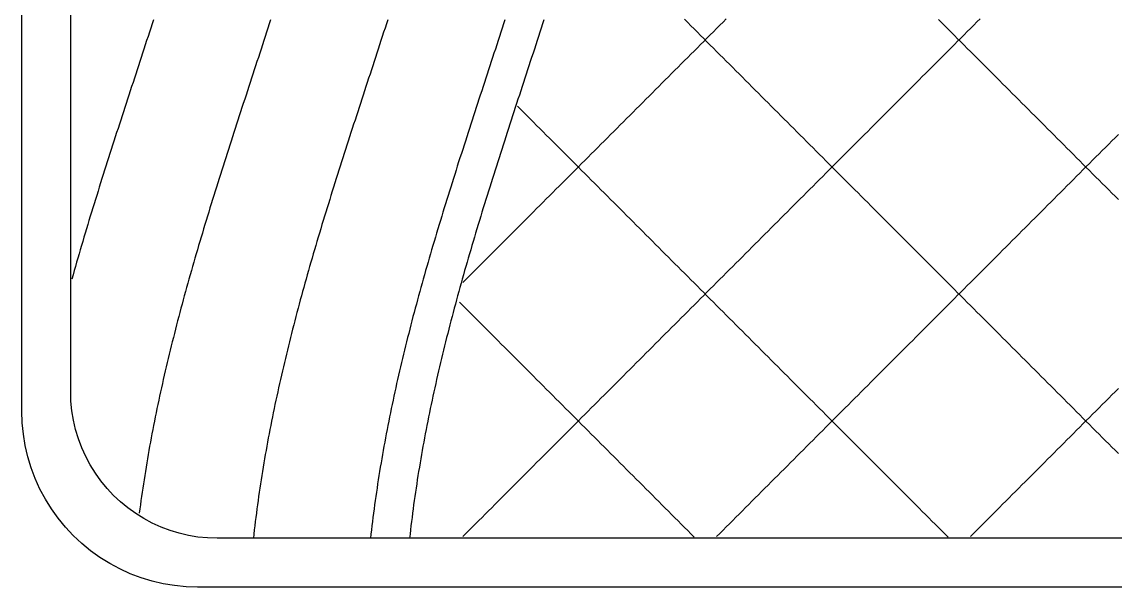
# Model space of a CAD drawing. Header units: millimetres. Extents: x 8 to 232, y 8 to 232.
# Drawn here: x 8 to 120, y 8 to 65.9 of the extents above; entities that cross this region are included whole.
import ezdxf

# ---------------------------------------------------------------- set-up
doc = ezdxf.new("R2010")
doc.units = ezdxf.units.MM
doc.layers.add('STUDY_GUIDES', color=7, linetype='Continuous')

msp = doc.modelspace()

# ---------------------------------------------------------------- linework, layer by layer
at = {"layer": 'STUDY_GUIDES'}
for points in [[(214, 8), (26, 8), (24.8227, 8.0385), (23.6505, 8.154), (22.4884, 8.3459), (21.3413, 8.6133), (20.2141, 8.9553), (19.1117, 9.3702), (18.0388, 9.8563), (17, 10.4115), (15.9997, 11.0335), (15.0423, 11.7196), (14.1318, 12.4669), (13.2721, 13.2721), (12.4669, 14.1318), (11.7196, 15.0423), (11.0335, 15.9997), (10.4115, 17), (9.8563, 18.0388), (9.3702, 19.1117), (8.9553, 20.2141), (8.6133, 21.3413), (8.3459, 22.4884), (8.154, 23.6505), (8.0385, 24.8227), (8, 26), (8, 214)], [(212, 13), (28, 13), (27.019, 13.0321), (26.0421, 13.1283), (25.0736, 13.2882), (24.1177, 13.5111), (23.1784, 13.796), (22.2597, 14.1418), (21.3657, 14.5469), (20.5, 15.0096), (19.6664, 15.528), (18.8686, 16.0997), (18.1098, 16.7224), (17.3934, 17.3934), (16.7224, 18.1098), (16.0997, 18.8686), (15.528, 19.6664), (15.0096, 20.5), (14.5469, 21.3657), (14.1418, 22.2597), (13.796, 23.1784), (13.5111, 24.1177), (13.2882, 25.0736), (13.1283, 26.0421), (13.0321, 27.019), (13, 28), (13, 212)], [(53.1662, 13.1662), (53.4954, 13.4954), (53.8246, 13.8246), (54.1538, 14.1538), (54.4831, 14.4831), (54.8123, 14.8123), (55.1415, 15.1415), (55.4708, 15.4708), (55.8, 15.8), (56.1292, 16.1292), (56.4585, 16.4585), (56.7877, 16.7877), (57.1169, 17.1169), (57.4462, 17.4462), (57.7754, 17.7754), (58.1046, 18.1046), (58.4338, 18.4338), (58.7631, 18.7631), (59.0923, 19.0923), (59.4215, 19.4215), (59.7508, 19.7508), (60.08, 20.08), (60.4092, 20.4092), (60.7385, 20.7385), (61.0677, 21.0677), (61.3969, 21.3969), (61.7262, 21.7262), (62.0554, 22.0554), (62.3846, 22.3846), (62.7138, 22.7138), (63.0431, 23.0431), (63.3723, 23.3723), (63.7015, 23.7015), (64.0308, 24.0308), (64.36, 24.36), (64.6892, 24.6892), (65.0185, 25.0185), (65.3477, 25.3477), (65.6769, 25.6769), (66.0062, 26.0062), (66.3354, 26.3354), (66.6646, 26.6646), (66.9938, 26.9938), (67.3231, 27.3231), (67.6523, 27.6523), (67.9815, 27.9815), (68.3108, 28.3108), (68.64, 28.64), (68.9692, 28.9692), (69.2985, 29.2985), (69.6277, 29.6277), (69.9569, 29.9569), (70.2862, 30.2862), (70.6154, 30.6154), (70.9446, 30.9446), (71.2738, 31.2738), (71.6031, 31.6031), (71.9323, 31.9323), (72.2615, 32.2615), (72.5908, 32.5908), (72.92, 32.92), (73.2492, 33.2492), (73.5785, 33.5785), (73.9077, 33.9077), (74.2369, 34.2369), (74.5662, 34.5662), (74.8954, 34.8954), (75.2246, 35.2246), (75.5538, 35.5538), (75.8831, 35.8831), (76.2123, 36.2123), (76.5415, 36.5415), (76.8708, 36.8708), (77.2, 37.2), (77.5292, 37.5292), (77.8585, 37.8585), (78.1877, 38.1877), (78.5169, 38.5169), (78.8462, 38.8462), (79.1754, 39.1754), (79.5046, 39.5046), (79.8338, 39.8338), (80.1631, 40.1631), (80.4923, 40.4923), (80.8215, 40.8215), (81.1508, 41.1508), (81.48, 41.48), (81.8092, 41.8092), (82.1385, 42.1385), (82.4677, 42.4677), (82.7969, 42.7969), (83.1262, 43.1262), (83.4554, 43.4554), (83.7846, 43.7846), (84.1138, 44.1138), (84.4431, 44.4431), (84.7723, 44.7723), (85.1015, 45.1015), (85.4308, 45.4308), (85.76, 45.76), (86.0892, 46.0892), (86.4185, 46.4185), (86.7477, 46.7477), (87.0769, 47.0769), (87.4062, 47.4062), (87.7354, 47.7354), (88.0646, 48.0646), (88.3938, 48.3938), (88.7231, 48.7231), (89.0523, 49.0523), (89.3815, 49.3815), (89.7108, 49.7108), (90.04, 50.04), (90.3692, 50.3692), (90.6985, 50.6985), (91.0277, 51.0277), (91.3569, 51.3569), (91.6862, 51.6862), (92.0154, 52.0154), (92.3446, 52.3446), (92.6738, 52.6738), (93.0031, 53.0031), (93.3323, 53.3323), (93.6615, 53.6615), (93.9908, 53.9908), (94.32, 54.32), (94.6492, 54.6492), (94.9785, 54.9785), (95.3077, 55.3077), (95.6369, 55.6369), (95.9662, 55.9662), (96.2954, 56.2954), (96.6246, 56.6246), (96.9538, 56.9538), (97.2831, 57.2831), (97.6123, 57.6123), (97.9415, 57.9415), (98.2708, 58.2708), (98.6, 58.6), (98.9292, 58.9292), (99.2585, 59.2585), (99.5877, 59.5877), (99.9169, 59.9169), (100.2462, 60.2462), (100.5754, 60.5754), (100.9046, 60.9046), (101.2338, 61.2338), (101.5631, 61.5631), (101.8923, 61.8923), (102.2215, 62.2215), (102.5508, 62.5508), (102.88, 62.88), (103.2092, 63.2092), (103.5385, 63.5385), (103.8677, 63.8677), (104.1969, 64.1969), (104.5262, 64.5262), (104.8554, 64.8554), (105.1846, 65.1846), (105.5138, 65.5138), (105.8431, 65.8431), (106.1723, 66.1723)], [(53.1662, 39.1662), (53.4954, 39.4954), (53.8246, 39.8246), (54.1538, 40.1538), (54.4831, 40.4831), (54.8123, 40.8123), (55.1415, 41.1415), (55.4708, 41.4708), (55.8, 41.8), (56.1292, 42.1292), (56.4585, 42.4585), (56.7877, 42.7877), (57.1169, 43.1169), (57.4462, 43.4462), (57.7754, 43.7754), (58.1046, 44.1046), (58.4338, 44.4338), (58.7631, 44.7631), (59.0923, 45.0923), (59.4215, 45.4215), (59.7508, 45.7508), (60.08, 46.08), (60.4092, 46.4092), (60.7385, 46.7385), (61.0677, 47.0677), (61.3969, 47.3969), (61.7262, 47.7262), (62.0554, 48.0554), (62.3846, 48.3846), (62.7138, 48.7138), (63.0431, 49.0431), (63.3723, 49.3723), (63.7015, 49.7015), (64.0308, 50.0308), (64.36, 50.36), (64.6892, 50.6892), (65.0185, 51.0185), (65.3477, 51.3477), (65.6769, 51.6769), (66.0062, 52.0062), (66.3354, 52.3354), (66.6646, 52.6646), (66.9938, 52.9938), (67.3231, 53.3231), (67.6523, 53.6523), (67.9815, 53.9815), (68.3108, 54.3108), (68.64, 54.64), (68.9692, 54.9692), (69.2985, 55.2985), (69.6277, 55.6277), (69.9569, 55.9569), (70.2862, 56.2862), (70.6154, 56.6154), (70.9446, 56.9446), (71.2738, 57.2738), (71.6031, 57.6031), (71.9323, 57.9323), (72.2615, 58.2615), (72.5908, 58.5908), (72.92, 58.92), (73.2492, 59.2492), (73.5785, 59.5785), (73.9077, 59.9077), (74.2369, 60.2369), (74.5662, 60.5662), (74.8954, 60.8954), (75.2246, 61.2246), (75.5538, 61.5538), (75.8831, 61.8831), (76.2123, 62.2123), (76.5415, 62.5415), (76.8708, 62.8708), (77.2, 63.2), (77.5292, 63.5292), (77.8585, 63.8585), (78.1877, 64.1877), (78.5169, 64.5169), (78.8462, 64.8462), (79.1754, 65.1754), (79.5046, 65.5046), (79.8338, 65.8338), (80.1631, 66.1631)], [(75.8831, 66.1169), (76.2123, 65.7877), (76.5415, 65.4585), (76.8708, 65.1292), (77.2, 64.8), (77.5292, 64.4708), (77.8585, 64.1415), (78.1877, 63.8123), (78.5169, 63.4831), (78.8462, 63.1538), (79.1754, 62.8246), (79.5046, 62.4954), (79.8338, 62.1662), (80.1631, 61.8369), (80.4923, 61.5077), (80.8215, 61.1785), (81.1508, 60.8492), (81.48, 60.52), (81.8092, 60.1908), (82.1385, 59.8615), (82.4677, 59.5323), (82.7969, 59.2031), (83.1262, 58.8738), (83.4554, 58.5446), (83.7846, 58.2154), (84.1138, 57.8862), (84.4431, 57.5569), (84.7723, 57.2277), (85.1015, 56.8985), (85.4308, 56.5692), (85.76, 56.24), (86.0892, 55.9108), (86.4185, 55.5815), (86.7477, 55.2523), (87.0769, 54.9231), (87.4062, 54.5938), (87.7354, 54.2646), (88.0646, 53.9354), (88.3938, 53.6062), (88.7231, 53.2769), (89.0523, 52.9477), (89.3815, 52.6185), (89.7108, 52.2892), (90.04, 51.96), (90.3692, 51.6308), (90.6985, 51.3015), (91.0277, 50.9723), (91.3569, 50.6431), (91.6862, 50.3138), (92.0154, 49.9846), (92.3446, 49.6554), (92.6738, 49.3262), (93.0031, 48.9969), (93.3323, 48.6677), (93.6615, 48.3385), (93.9908, 48.0092), (94.32, 47.68), (94.6492, 47.3508), (94.9785, 47.0215), (95.3077, 46.6923), (95.6369, 46.3631), (95.9662, 46.0338), (96.2954, 45.7046), (96.6246, 45.3754), (96.9538, 45.0462), (97.2831, 44.7169), (97.6123, 44.3877), (97.9415, 44.0585), (98.2708, 43.7292), (98.6, 43.4), (98.9292, 43.0708), (99.2585, 42.7415), (99.5877, 42.4123), (99.9169, 42.0831), (100.2462, 41.7538), (100.5754, 41.4246), (100.9046, 41.0954), (101.2338, 40.7662), (101.5631, 40.4369), (101.8923, 40.1077), (102.2215, 39.7785), (102.5508, 39.4492), (102.88, 39.12), (103.2092, 38.7908), (103.5385, 38.4615), (103.8677, 38.1323), (104.1969, 37.8031), (104.5262, 37.4738), (104.8554, 37.1446), (105.1846, 36.8154), (105.5138, 36.4862), (105.8431, 36.1569), (106.1723, 35.8277), (106.5015, 35.4985), (106.8308, 35.1692), (107.16, 34.84), (107.4892, 34.5108), (107.8185, 34.1815), (108.1477, 33.8523), (108.4769, 33.5231), (108.8062, 33.1938), (109.1354, 32.8646), (109.4646, 32.5354), (109.7938, 32.2062), (110.1231, 31.8769), (110.4523, 31.5477), (110.7815, 31.2185), (111.1108, 30.8892), (111.44, 30.56), (111.7692, 30.2308), (112.0985, 29.9015), (112.4277, 29.5723), (112.7569, 29.2431), (113.0862, 28.9138), (113.4154, 28.5846), (113.7446, 28.2554), (114.0738, 27.9262), (114.4031, 27.5969), (114.7323, 27.2677), (115.0615, 26.9385), (115.3908, 26.6092), (115.72, 26.28), (116.0492, 25.9508), (116.3785, 25.6215), (116.7077, 25.2923), (117.0369, 24.9631), (117.3662, 24.6338), (117.6954, 24.3046), (118.0246, 23.9754), (118.3538, 23.6462), (118.6831, 23.3169), (119.0123, 22.9877), (119.3415, 22.6585), (119.6708, 22.3292), (120, 22), (120.3292, 21.6708)], [(101.8923, 66.1077), (102.2215, 65.7785), (102.5508, 65.4492), (102.88, 65.12), (103.2092, 64.7908), (103.5385, 64.4615), (103.8677, 64.1323), (104.1969, 63.8031), (104.5262, 63.4738), (104.8554, 63.1446), (105.1846, 62.8154), (105.5138, 62.4862), (105.8431, 62.1569), (106.1723, 61.8277), (106.5015, 61.4985), (106.8308, 61.1692), (107.16, 60.84), (107.4892, 60.5108), (107.8185, 60.1815), (108.1477, 59.8523), (108.4769, 59.5231), (108.8062, 59.1938), (109.1354, 58.8646), (109.4646, 58.5354), (109.7938, 58.2062), (110.1231, 57.8769), (110.4523, 57.5477), (110.7815, 57.2185), (111.1108, 56.8892), (111.44, 56.56), (111.7692, 56.2308), (112.0985, 55.9015), (112.4277, 55.5723), (112.7569, 55.2431), (113.0862, 54.9138), (113.4154, 54.5846), (113.7446, 54.2554), (114.0738, 53.9262), (114.4031, 53.5969), (114.7323, 53.2677), (115.0615, 52.9385), (115.3908, 52.6092), (115.72, 52.28), (116.0492, 51.9508), (116.3785, 51.6215), (116.7077, 51.2923), (117.0369, 50.9631), (117.3662, 50.6338), (117.6954, 50.3046), (118.0246, 49.9754), (118.3538, 49.6462), (118.6831, 49.3169), (119.0123, 48.9877), (119.3415, 48.6585), (119.6708, 48.3292), (120, 48), (120.3292, 47.6708)], [(21.4787, 66.072), (21.3403, 65.644), (21.2016, 65.216), (21.0628, 64.788), (20.9237, 64.36), (20.7845, 63.932), (20.6451, 63.504), (20.5055, 63.076), (20.3659, 62.648), (20.2261, 62.22), (20.0862, 61.792), (19.9463, 61.364), (19.8063, 60.936), (19.6662, 60.508), (19.5262, 60.08), (19.3861, 59.652), (19.2461, 59.224), (19.1061, 58.796), (18.9661, 58.368), (18.8262, 57.94), (18.6864, 57.512), (18.5467, 57.084), (18.4071, 56.656), (18.2676, 56.228), (18.1283, 55.8), (17.9892, 55.372), (17.8503, 54.944), (17.7115, 54.516), (17.573, 54.088), (17.4348, 53.66), (17.2967, 53.232), (17.159, 52.804), (17.0216, 52.376), (16.8845, 51.948), (16.7477, 51.52), (16.6112, 51.092), (16.4751, 50.664), (16.3394, 50.236), (16.2041, 49.808), (16.0692, 49.38), (15.9347, 48.952), (15.8007, 48.524), (15.6672, 48.096), (15.5341, 47.668), (15.4015, 47.24), (15.2695, 46.812), (15.1379, 46.384), (15.007, 45.956), (14.8765, 45.528), (14.7467, 45.1), (14.6175, 44.672), (14.4888, 44.244), (14.3608, 43.816), (14.2335, 43.388), (14.1068, 42.96), (13.9808, 42.532), (13.8555, 42.104), (13.7309, 41.676), (13.607, 41.248), (13.4838, 40.82), (13.3614, 40.392), (13.2398, 39.964), (13.119, 39.536)], [(33.4787, 66.072), (33.3403, 65.644), (33.2016, 65.216), (33.0628, 64.788), (32.9237, 64.36), (32.7845, 63.932), (32.6451, 63.504), (32.5055, 63.076), (32.3659, 62.648), (32.2261, 62.22), (32.0862, 61.792), (31.9463, 61.364), (31.8063, 60.936), (31.6662, 60.508), (31.5262, 60.08), (31.3861, 59.652), (31.2461, 59.224), (31.1061, 58.796), (30.9661, 58.368), (30.8262, 57.94), (30.6864, 57.512), (30.5467, 57.084), (30.4071, 56.656), (30.2676, 56.228), (30.1283, 55.8), (29.9892, 55.372), (29.8503, 54.944), (29.7115, 54.516), (29.573, 54.088), (29.4348, 53.66), (29.2967, 53.232), (29.159, 52.804), (29.0216, 52.376), (28.8845, 51.948), (28.7477, 51.52), (28.6112, 51.092), (28.4751, 50.664), (28.3394, 50.236), (28.2041, 49.808), (28.0692, 49.38), (27.9347, 48.952), (27.8007, 48.524), (27.6672, 48.096), (27.5341, 47.668), (27.4015, 47.24), (27.2695, 46.812), (27.1379, 46.384), (27.007, 45.956), (26.8765, 45.528), (26.7467, 45.1), (26.6175, 44.672), (26.4888, 44.244), (26.3608, 43.816), (26.2335, 43.388), (26.1068, 42.96), (25.9808, 42.532), (25.8555, 42.104), (25.7309, 41.676), (25.607, 41.248), (25.4838, 40.82), (25.3614, 40.392), (25.2398, 39.964), (25.119, 39.536), (24.9989, 39.108), (24.8797, 38.68), (24.7613, 38.252), (24.6438, 37.824), (24.5271, 37.396), (24.4113, 36.968), (24.2964, 36.54), (24.1824, 36.112), (24.0693, 35.684), (23.9571, 35.256), (23.8459, 34.828), (23.7357, 34.4), (23.6264, 33.972), (23.5181, 33.544), (23.4108, 33.116), (23.3045, 32.688), (23.1993, 32.26), (23.0951, 31.832), (22.9919, 31.404), (22.8899, 30.976), (22.7889, 30.548), (22.689, 30.12), (22.5902, 29.692), (22.4925, 29.264), (22.396, 28.836), (22.3006, 28.408), (22.2063, 27.98), (22.1132, 27.552), (22.0213, 27.124), (21.9306, 26.696), (21.8411, 26.268), (21.7528, 25.84), (21.6657, 25.412), (21.5799, 24.984), (21.4953, 24.556), (21.412, 24.128), (21.3299, 23.7), (21.2491, 23.272), (21.1696, 22.844), (21.0914, 22.416), (21.0145, 21.988), (20.9389, 21.56), (20.8646, 21.132), (20.7917, 20.704), (20.7201, 20.276), (20.6499, 19.848), (20.581, 19.42), (20.5135, 18.992), (20.4474, 18.564), (20.3827, 18.136), (20.3194, 17.708), (20.2574, 17.28), (20.1969, 16.852), (20.1378, 16.424), (20.0801, 15.996), (20.0239, 15.568)], [(45.4787, 66.072), (45.3403, 65.644), (45.2016, 65.216), (45.0628, 64.788), (44.9237, 64.36), (44.7845, 63.932), (44.6451, 63.504), (44.5055, 63.076), (44.3659, 62.648), (44.2261, 62.22), (44.0862, 61.792), (43.9463, 61.364), (43.8063, 60.936), (43.6662, 60.508), (43.5262, 60.08), (43.3861, 59.652), (43.2461, 59.224), (43.1061, 58.796), (42.9661, 58.368), (42.8262, 57.94), (42.6864, 57.512), (42.5467, 57.084), (42.4071, 56.656), (42.2676, 56.228), (42.1283, 55.8), (41.9892, 55.372), (41.8503, 54.944), (41.7115, 54.516), (41.573, 54.088), (41.4348, 53.66), (41.2967, 53.232), (41.159, 52.804), (41.0216, 52.376), (40.8845, 51.948), (40.7477, 51.52), (40.6112, 51.092), (40.4751, 50.664), (40.3394, 50.236), (40.2041, 49.808), (40.0692, 49.38), (39.9347, 48.952), (39.8007, 48.524), (39.6672, 48.096), (39.5341, 47.668), (39.4015, 47.24), (39.2695, 46.812), (39.1379, 46.384), (39.007, 45.956), (38.8765, 45.528), (38.7467, 45.1), (38.6175, 44.672), (38.4888, 44.244), (38.3608, 43.816), (38.2335, 43.388), (38.1068, 42.96), (37.9808, 42.532), (37.8555, 42.104), (37.7309, 41.676), (37.607, 41.248), (37.4838, 40.82), (37.3614, 40.392), (37.2398, 39.964), (37.119, 39.536), (36.9989, 39.108), (36.8797, 38.68), (36.7613, 38.252), (36.6438, 37.824), (36.5271, 37.396), (36.4113, 36.968), (36.2964, 36.54), (36.1824, 36.112), (36.0693, 35.684), (35.9571, 35.256), (35.8459, 34.828), (35.7357, 34.4), (35.6264, 33.972), (35.5181, 33.544), (35.4108, 33.116), (35.3045, 32.688), (35.1993, 32.26), (35.0951, 31.832), (34.9919, 31.404), (34.8899, 30.976), (34.7889, 30.548), (34.689, 30.12), (34.5902, 29.692), (34.4925, 29.264), (34.396, 28.836), (34.3006, 28.408), (34.2063, 27.98), (34.1132, 27.552), (34.0213, 27.124), (33.9306, 26.696), (33.8411, 26.268), (33.7528, 25.84), (33.6657, 25.412), (33.5799, 24.984), (33.4953, 24.556), (33.412, 24.128), (33.3299, 23.7), (33.2491, 23.272), (33.1696, 22.844), (33.0914, 22.416), (33.0145, 21.988), (32.9389, 21.56), (32.8646, 21.132), (32.7917, 20.704), (32.7201, 20.276), (32.6499, 19.848), (32.581, 19.42), (32.5135, 18.992), (32.4474, 18.564), (32.3827, 18.136), (32.3194, 17.708), (32.2574, 17.28), (32.1969, 16.852), (32.1378, 16.424), (32.0801, 15.996), (32.0239, 15.568), (31.9691, 15.14), (31.9158, 14.712), (31.8639, 14.284), (31.8134, 13.856), (31.7645, 13.428), (31.717, 13)], [(57.4787, 66.072), (57.3403, 65.644), (57.2016, 65.216), (57.0628, 64.788), (56.9237, 64.36), (56.7845, 63.932), (56.6451, 63.504), (56.5055, 63.076), (56.3659, 62.648), (56.2261, 62.22), (56.0862, 61.792), (55.9463, 61.364), (55.8063, 60.936), (55.6662, 60.508), (55.5262, 60.08), (55.3861, 59.652), (55.2461, 59.224), (55.1061, 58.796), (54.9661, 58.368), (54.8262, 57.94), (54.6864, 57.512), (54.5467, 57.084), (54.4071, 56.656), (54.2676, 56.228), (54.1283, 55.8), (53.9892, 55.372), (53.8503, 54.944), (53.7115, 54.516), (53.573, 54.088), (53.4348, 53.66), (53.2967, 53.232), (53.159, 52.804), (53.0216, 52.376), (52.8845, 51.948), (52.7477, 51.52), (52.6112, 51.092), (52.4751, 50.664), (52.3394, 50.236), (52.2041, 49.808), (52.0692, 49.38), (51.9347, 48.952), (51.8007, 48.524), (51.6672, 48.096), (51.5341, 47.668), (51.4015, 47.24), (51.2695, 46.812), (51.1379, 46.384), (51.007, 45.956), (50.8765, 45.528), (50.7467, 45.1), (50.6175, 44.672), (50.4888, 44.244), (50.3608, 43.816), (50.2335, 43.388), (50.1068, 42.96), (49.9808, 42.532), (49.8555, 42.104), (49.7309, 41.676), (49.607, 41.248), (49.4838, 40.82), (49.3614, 40.392), (49.2398, 39.964), (49.119, 39.536), (48.9989, 39.108), (48.8797, 38.68), (48.7613, 38.252), (48.6438, 37.824), (48.5271, 37.396), (48.4113, 36.968), (48.2964, 36.54), (48.1824, 36.112), (48.0693, 35.684), (47.9571, 35.256), (47.8459, 34.828), (47.7357, 34.4), (47.6264, 33.972), (47.5181, 33.544), (47.4108, 33.116), (47.3045, 32.688), (47.1993, 32.26), (47.0951, 31.832), (46.9919, 31.404), (46.8899, 30.976), (46.7889, 30.548), (46.689, 30.12), (46.5902, 29.692), (46.4925, 29.264), (46.396, 28.836), (46.3006, 28.408), (46.2063, 27.98), (46.1132, 27.552), (46.0213, 27.124), (45.9306, 26.696), (45.8411, 26.268), (45.7528, 25.84), (45.6657, 25.412), (45.5799, 24.984), (45.4953, 24.556), (45.412, 24.128), (45.3299, 23.7), (45.2491, 23.272), (45.1696, 22.844), (45.0914, 22.416), (45.0145, 21.988), (44.9389, 21.56), (44.8646, 21.132), (44.7917, 20.704), (44.7201, 20.276), (44.6499, 19.848), (44.581, 19.42), (44.5135, 18.992), (44.4474, 18.564), (44.3827, 18.136), (44.3194, 17.708), (44.2574, 17.28), (44.1969, 16.852), (44.1378, 16.424), (44.0801, 15.996), (44.0239, 15.568), (43.9691, 15.14), (43.9158, 14.712), (43.8639, 14.284), (43.8134, 13.856), (43.7645, 13.428), (43.717, 13)], [(61.4787, 66.072), (61.3403, 65.644), (61.2016, 65.216), (61.0628, 64.788), (60.9237, 64.36), (60.7845, 63.932), (60.6451, 63.504), (60.5055, 63.076), (60.3659, 62.648), (60.2261, 62.22), (60.0862, 61.792), (59.9463, 61.364), (59.8063, 60.936), (59.6662, 60.508), (59.5262, 60.08), (59.3861, 59.652), (59.2461, 59.224), (59.1061, 58.796), (58.9661, 58.368), (58.8262, 57.94), (58.6864, 57.512), (58.5467, 57.084), (58.4071, 56.656), (58.2676, 56.228), (58.1283, 55.8), (57.9892, 55.372), (57.8503, 54.944), (57.7115, 54.516), (57.573, 54.088), (57.4348, 53.66), (57.2967, 53.232), (57.159, 52.804), (57.0216, 52.376), (56.8845, 51.948), (56.7477, 51.52), (56.6112, 51.092), (56.4751, 50.664), (56.3394, 50.236), (56.2041, 49.808), (56.0692, 49.38), (55.9347, 48.952), (55.8007, 48.524), (55.6672, 48.096), (55.5341, 47.668), (55.4015, 47.24), (55.2695, 46.812), (55.1379, 46.384), (55.007, 45.956), (54.8765, 45.528), (54.7467, 45.1), (54.6175, 44.672), (54.4888, 44.244), (54.3608, 43.816), (54.2335, 43.388), (54.1068, 42.96), (53.9808, 42.532), (53.8555, 42.104), (53.7309, 41.676), (53.607, 41.248), (53.4838, 40.82), (53.3614, 40.392), (53.2398, 39.964), (53.119, 39.536), (52.9989, 39.108), (52.8797, 38.68), (52.7613, 38.252), (52.6438, 37.824), (52.5271, 37.396), (52.4113, 36.968), (52.2964, 36.54), (52.1824, 36.112), (52.0693, 35.684), (51.9571, 35.256), (51.8459, 34.828), (51.7357, 34.4), (51.6264, 33.972), (51.5181, 33.544), (51.4108, 33.116), (51.3045, 32.688), (51.1993, 32.26), (51.0951, 31.832), (50.9919, 31.404), (50.8899, 30.976), (50.7889, 30.548), (50.689, 30.12), (50.5902, 29.692), (50.4925, 29.264), (50.396, 28.836), (50.3006, 28.408), (50.2063, 27.98), (50.1132, 27.552), (50.0213, 27.124), (49.9306, 26.696), (49.8411, 26.268), (49.7528, 25.84), (49.6657, 25.412), (49.5799, 24.984), (49.4953, 24.556), (49.412, 24.128), (49.3299, 23.7), (49.2491, 23.272), (49.1696, 22.844), (49.0914, 22.416), (49.0145, 21.988), (48.9389, 21.56), (48.8646, 21.132), (48.7917, 20.704), (48.7201, 20.276), (48.6499, 19.848), (48.581, 19.42), (48.5135, 18.992), (48.4474, 18.564), (48.3827, 18.136), (48.3194, 17.708), (48.2574, 17.28), (48.1969, 16.852), (48.1378, 16.424), (48.0801, 15.996), (48.0239, 15.568), (47.9691, 15.14), (47.9158, 14.712), (47.8639, 14.284), (47.8134, 13.856), (47.7645, 13.428), (47.717, 13)], [(58.7631, 57.2369), (59.0923, 56.9077), (59.4215, 56.5785), (59.7508, 56.2492), (60.08, 55.92), (60.4092, 55.5908), (60.7385, 55.2615), (61.0677, 54.9323), (61.3969, 54.6031), (61.7262, 54.2738), (62.0554, 53.9446), (62.3846, 53.6154), (62.7138, 53.2862), (63.0431, 52.9569), (63.3723, 52.6277), (63.7015, 52.2985), (64.0308, 51.9692), (64.36, 51.64), (64.6892, 51.3108), (65.0185, 50.9815), (65.3477, 50.6523), (65.6769, 50.3231), (66.0062, 49.9938), (66.3354, 49.6646), (66.6646, 49.3354), (66.9938, 49.0062), (67.3231, 48.6769), (67.6523, 48.3477), (67.9815, 48.0185), (68.3108, 47.6892), (68.64, 47.36), (68.9692, 47.0308), (69.2985, 46.7015), (69.6277, 46.3723), (69.9569, 46.0431), (70.2862, 45.7138), (70.6154, 45.3846), (70.9446, 45.0554), (71.2738, 44.7262), (71.6031, 44.3969), (71.9323, 44.0677), (72.2615, 43.7385), (72.5908, 43.4092), (72.92, 43.08), (73.2492, 42.7508), (73.5785, 42.4215), (73.9077, 42.0923), (74.2369, 41.7631), (74.5662, 41.4338), (74.8954, 41.1046), (75.2246, 40.7754), (75.5538, 40.4462), (75.8831, 40.1169), (76.2123, 39.7877), (76.5415, 39.4585), (76.8708, 39.1292), (77.2, 38.8), (77.5292, 38.4708), (77.8585, 38.1415), (78.1877, 37.8123), (78.5169, 37.4831), (78.8462, 37.1538), (79.1754, 36.8246), (79.5046, 36.4954), (79.8338, 36.1662), (80.1631, 35.8369), (80.4923, 35.5077), (80.8215, 35.1785), (81.1508, 34.8492), (81.48, 34.52), (81.8092, 34.1908), (82.1385, 33.8615), (82.4677, 33.5323), (82.7969, 33.2031), (83.1262, 32.8738), (83.4554, 32.5446), (83.7846, 32.2154), (84.1138, 31.8862), (84.4431, 31.5569), (84.7723, 31.2277), (85.1015, 30.8985), (85.4308, 30.5692), (85.76, 30.24), (86.0892, 29.9108), (86.4185, 29.5815), (86.7477, 29.2523), (87.0769, 28.9231), (87.4062, 28.5938), (87.7354, 28.2646), (88.0646, 27.9354), (88.3938, 27.6062), (88.7231, 27.2769), (89.0523, 26.9477), (89.3815, 26.6185), (89.7108, 26.2892), (90.04, 25.96), (90.3692, 25.6308), (90.6985, 25.3015), (91.0277, 24.9723), (91.3569, 24.6431), (91.6862, 24.3138), (92.0154, 23.9846), (92.3446, 23.6554), (92.6738, 23.3262), (93.0031, 22.9969), (93.3323, 22.6677), (93.6615, 22.3385), (93.9908, 22.0092), (94.32, 21.68), (94.6492, 21.3508), (94.9785, 21.0215), (95.3077, 20.6923), (95.6369, 20.3631), (95.9662, 20.0338), (96.2954, 19.7046), (96.6246, 19.3754), (96.9538, 19.0462), (97.2831, 18.7169), (97.6123, 18.3877), (97.9415, 18.0585), (98.2708, 17.7292), (98.6, 17.4), (98.9292, 17.0708), (99.2585, 16.7415), (99.5877, 16.4123), (99.9169, 16.0831), (100.2462, 15.7538), (100.5754, 15.4246), (100.9046, 15.0954), (101.2338, 14.7662), (101.5631, 14.4369), (101.8923, 14.1077), (102.2215, 13.7785), (102.5508, 13.4492), (102.88, 13.12)], [(79.1754, 13.1754), (79.5046, 13.5046), (79.8338, 13.8338), (80.1631, 14.1631), (80.4923, 14.4923), (80.8215, 14.8215), (81.1508, 15.1508), (81.48, 15.48), (81.8092, 15.8092), (82.1385, 16.1385), (82.4677, 16.4677), (82.7969, 16.7969), (83.1262, 17.1262), (83.4554, 17.4554), (83.7846, 17.7846), (84.1138, 18.1138), (84.4431, 18.4431), (84.7723, 18.7723), (85.1015, 19.1015), (85.4308, 19.4308), (85.76, 19.76), (86.0892, 20.0892), (86.4185, 20.4185), (86.7477, 20.7477), (87.0769, 21.0769), (87.4062, 21.4062), (87.7354, 21.7354), (88.0646, 22.0646), (88.3938, 22.3938), (88.7231, 22.7231), (89.0523, 23.0523), (89.3815, 23.3815), (89.7108, 23.7108), (90.04, 24.04), (90.3692, 24.3692), (90.6985, 24.6985), (91.0277, 25.0277), (91.3569, 25.3569), (91.6862, 25.6862), (92.0154, 26.0154), (92.3446, 26.3446), (92.6738, 26.6738), (93.0031, 27.0031), (93.3323, 27.3323), (93.6615, 27.6615), (93.9908, 27.9908), (94.32, 28.32), (94.6492, 28.6492), (94.9785, 28.9785), (95.3077, 29.3077), (95.6369, 29.6369), (95.9662, 29.9662), (96.2954, 30.2954), (96.6246, 30.6246), (96.9538, 30.9538), (97.2831, 31.2831), (97.6123, 31.6123), (97.9415, 31.9415), (98.2708, 32.2708), (98.6, 32.6), (98.9292, 32.9292), (99.2585, 33.2585), (99.5877, 33.5877), (99.9169, 33.9169), (100.2462, 34.2462), (100.5754, 34.5754), (100.9046, 34.9046), (101.2338, 35.2338), (101.5631, 35.5631), (101.8923, 35.8923), (102.2215, 36.2215), (102.5508, 36.5508), (102.88, 36.88), (103.2092, 37.2092), (103.5385, 37.5385), (103.8677, 37.8677), (104.1969, 38.1969), (104.5262, 38.5262), (104.8554, 38.8554), (105.1846, 39.1846), (105.5138, 39.5138), (105.8431, 39.8431), (106.1723, 40.1723), (106.5015, 40.5015), (106.8308, 40.8308), (107.16, 41.16), (107.4892, 41.4892), (107.8185, 41.8185), (108.1477, 42.1477), (108.4769, 42.4769), (108.8062, 42.8062), (109.1354, 43.1354), (109.4646, 43.4646), (109.7938, 43.7938), (110.1231, 44.1231), (110.4523, 44.4523), (110.7815, 44.7815), (111.1108, 45.1108), (111.44, 45.44), (111.7692, 45.7692), (112.0985, 46.0985), (112.4277, 46.4277), (112.7569, 46.7569), (113.0862, 47.0862), (113.4154, 47.4154), (113.7446, 47.7446), (114.0738, 48.0738), (114.4031, 48.4031), (114.7323, 48.7323), (115.0615, 49.0615), (115.3908, 49.3908), (115.72, 49.72), (116.0492, 50.0492), (116.3785, 50.3785), (116.7077, 50.7077), (117.0369, 51.0369), (117.3662, 51.3662), (117.6954, 51.6954), (118.0246, 52.0246), (118.3538, 52.3538), (118.6831, 52.6831), (119.0123, 53.0123), (119.3415, 53.3415), (119.6708, 53.6708), (120, 54), (120.3292, 54.3292)], [(52.8369, 37.1631), (53.1662, 36.8338), (53.4954, 36.5046), (53.8246, 36.1754), (54.1538, 35.8462), (54.4831, 35.5169), (54.8123, 35.1877), (55.1415, 34.8585), (55.4708, 34.5292), (55.8, 34.2), (56.1292, 33.8708), (56.4585, 33.5415), (56.7877, 33.2123), (57.1169, 32.8831), (57.4462, 32.5538), (57.7754, 32.2246), (58.1046, 31.8954), (58.4338, 31.5662), (58.7631, 31.2369), (59.0923, 30.9077), (59.4215, 30.5785), (59.7508, 30.2492), (60.08, 29.92), (60.4092, 29.5908), (60.7385, 29.2615), (61.0677, 28.9323), (61.3969, 28.6031), (61.7262, 28.2738), (62.0554, 27.9446), (62.3846, 27.6154), (62.7138, 27.2862), (63.0431, 26.9569), (63.3723, 26.6277), (63.7015, 26.2985), (64.0308, 25.9692), (64.36, 25.64), (64.6892, 25.3108), (65.0185, 24.9815), (65.3477, 24.6523), (65.6769, 24.3231), (66.0062, 23.9938), (66.3354, 23.6646), (66.6646, 23.3354), (66.9938, 23.0062), (67.3231, 22.6769), (67.6523, 22.3477), (67.9815, 22.0185), (68.3108, 21.6892), (68.64, 21.36), (68.9692, 21.0308), (69.2985, 20.7015), (69.6277, 20.3723), (69.9569, 20.0431), (70.2862, 19.7138), (70.6154, 19.3846), (70.9446, 19.0554), (71.2738, 18.7262), (71.6031, 18.3969), (71.9323, 18.0677), (72.2615, 17.7385), (72.5908, 17.4092), (72.92, 17.08), (73.2492, 16.7508), (73.5785, 16.4215), (73.9077, 16.0923), (74.2369, 15.7631), (74.5662, 15.4338), (74.8954, 15.1046), (75.2246, 14.7754), (75.5538, 14.4462), (75.8831, 14.1169), (76.2123, 13.7877), (76.5415, 13.4585), (76.8708, 13.1292)], [(105.1846, 13.1846), (105.5138, 13.5138), (105.8431, 13.8431), (106.1723, 14.1723), (106.5015, 14.5015), (106.8308, 14.8308), (107.16, 15.16), (107.4892, 15.4892), (107.8185, 15.8185), (108.1477, 16.1477), (108.4769, 16.4769), (108.8062, 16.8062), (109.1354, 17.1354), (109.4646, 17.4646), (109.7938, 17.7938), (110.1231, 18.1231), (110.4523, 18.4523), (110.7815, 18.7815), (111.1108, 19.1108), (111.44, 19.44), (111.7692, 19.7692), (112.0985, 20.0985), (112.4277, 20.4277), (112.7569, 20.7569), (113.0862, 21.0862), (113.4154, 21.4154), (113.7446, 21.7446), (114.0738, 22.0738), (114.4031, 22.4031), (114.7323, 22.7323), (115.0615, 23.0615), (115.3908, 23.3908), (115.72, 23.72), (116.0492, 24.0492), (116.3785, 24.3785), (116.7077, 24.7077), (117.0369, 25.0369), (117.3662, 25.3662), (117.6954, 25.6954), (118.0246, 26.0246), (118.3538, 26.3538), (118.6831, 26.6831), (119.0123, 27.0123), (119.3415, 27.3415), (119.6708, 27.6708), (120, 28), (120.3292, 28.3292)]]:
    msp.add_lwpolyline(points, dxfattribs=at)

doc.saveas('drawing.dxf')
